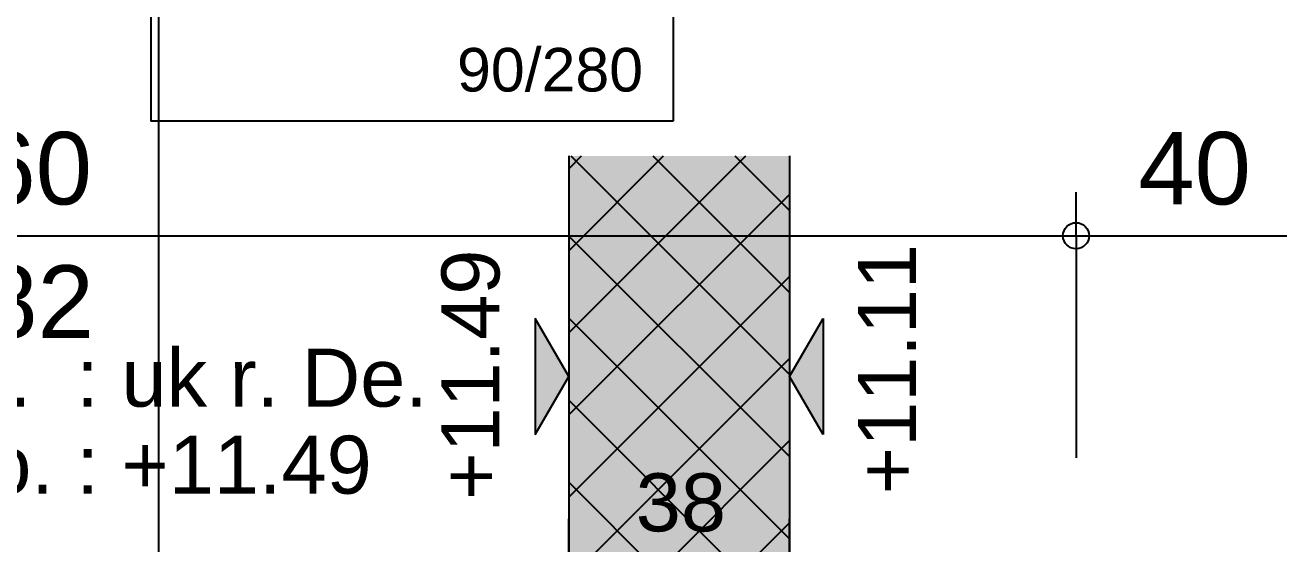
# Model space of a CAD drawing. Header units: centimetres. Extents: x 0.3 to 84.3, y 0.3 to 59.7.
# Drawn here: x 33.959 to 38.279, y 20.237 to 22.025 of the extents above; entities that cross this region are included whole.
import ezdxf

# ---------------------------------------------------------------- set-up
doc = ezdxf.new("R2010")
doc.units = ezdxf.units.CM
doc.linetypes.add('AUSGEZOGEN', pattern=[0])
doc.linetypes.add('PUNKT', pattern=[6.35, 0, -6.35])
for name, color, linetype, lineweight in [('Bodenplatte', 7, 'AUSGEZOGEN', 35), ('Text Koten', 7, 'AUSGEZOGEN', 50), ('Vorhangbrett', 7, 'AUSGEZOGEN', 25), ('Werkplan- Ausfuehrungsmasse', 7, 'AUSGEZOGEN', 25)]:
    doc.layers.add(name, color=color, linetype=linetype, lineweight=lineweight)
doc.layers.add('Moebel', color=7, linetype='AUSGEZOGEN', lineweight=25, true_color=0xababab)
doc.styles.add('ARIAL', font='ARIAL.TTF')

msp = doc.modelspace()

# ---------------------------------------------------------------- hatches: boundary and pattern name
at = {"layer": 'Bodenplatte', "linetype": 'AUSGEZOGEN', "lineweight": 25, "true_color": 0xe0ffe0}
msp.add_hatch(color=254, dxfattribs=at).paths.add_polyline_path([(35.8325, 21.574), (35.8325, 19.774), (35.9525, 19.774), (35.9765, 18.174), (36.5925, 18.174), (36.5925, 21.574)])
at = {"layer": 'Bodenplatte', "linetype": 'AUSGEZOGEN', "lineweight": 25}
msp.add_hatch(color=7, dxfattribs=at).paths.add_polyline_path([(35.7165, 21.014), (35.7165, 20.614), (35.8325, 20.814)])
msp.add_hatch(color=7, dxfattribs=at).paths.add_polyline_path([(36.7085, 21.014), (36.7085, 20.614), (36.5925, 20.814)], flags=16)

# ---------------------------------------------------------------- linework, layer by layer
at = {"layer": 'Bodenplatte', "color": 7, "linetype": 'AUSGEZOGEN', "lineweight": 25}
for p, q in [((35.8325, 21.574), (35.8325, 19.774)), ((35.8325, 20.9644), (36.4421, 21.574)), ((35.8325, 21.2472), (36.1593, 21.574)), ((35.8325, 21.5301), (35.8764, 21.574)), ((35.8393, 21.574), (36.5925, 20.8208)), ((36.1222, 21.574), (36.5925, 21.1037)), ((36.405, 21.574), (36.5925, 21.3865)), ((36.5925, 21.574), (36.5925, 18.174)), ((35.8325, 20.6815), (36.5925, 21.4415)), ((35.8325, 21.298), (36.5925, 20.538)), ((35.8325, 20.3987), (36.5925, 21.1587)), ((35.8325, 20.814), (35.7165, 21.014)), ((35.7165, 21.014), (35.7165, 20.614)), ((35.8325, 21.0151), (36.5925, 20.2551)), ((36.5925, 20.814), (36.7085, 21.014)), ((36.7085, 21.014), (36.7085, 20.614)), ((35.8325, 20.1158), (36.5925, 20.8758)), ((35.7165, 20.614), (35.8325, 20.814)), ((35.8325, 20.814), (35.8325, 20.814)), ((35.8325, 20.814), (35.8325, 20.814)), ((35.8325, 20.814), (35.8325, 20.574)), ((35.8325, 20.814), (35.8325, 20.814)), ((35.8325, 20.814), (35.8325, 20.814)), ((36.7085, 20.614), (36.5925, 20.814)), ((36.5925, 20.814), (36.5925, 20.814)), ((36.5925, 20.814), (36.5925, 20.814)), ((36.5925, 20.814), (36.5925, 20.574)), ((36.5925, 20.814), (36.5925, 20.814)), ((36.5925, 20.814), (36.5925, 20.814)), ((35.8325, 20.7323), (36.5925, 19.9723)), ((35.8325, 19.833), (36.5925, 20.593)), ((35.8325, 20.4495), (36.5925, 19.6895)), ((35.954, 19.6717), (36.5925, 20.3102))]:
    msp.add_line(p, q, dxfattribs=at)
at = {"layer": 'Bodenplatte', "color": 92, "linetype": 'AUSGEZOGEN', "lineweight": 25, "true_color": 0x00c600}
for p, q in [((35.8325, 20.174), (35.8325, 20.324)), ((36.5925, 20.174), (36.5925, 20.324))]:
    msp.add_line(p, q, dxfattribs=at)
at = {"layer": 'Moebel', "color": 253, "linetype": 'AUSGEZOGEN', "lineweight": 25, "true_color": 0xababab}
for p, q in [((34.3925, 27.294), (34.3925, 21.694)), ((36.1925, 27.294), (36.1925, 21.694)), ((36.1925, 21.694), (34.3925, 21.694))]:
    msp.add_line(p, q, dxfattribs=at)
at = {"layer": 'Vorhangbrett', "color": 191, "linetype": 'PUNKT', "lineweight": 25, "true_color": 0xbe96ea}
msp.add_line((32.01, 20.294), (45.57, 20.294), dxfattribs=at)
at = {"layer": 'Werkplan- Ausfuehrungsmasse', "color": 7, "linetype": 'AUSGEZOGEN', "lineweight": 25}
for p, q in [((34.42, 20.134), (34.42, 28.854)), ((37.58, 21.299), (37.58, 21.449)), ((37.58, 21.299), (37.58, 21.149)), ((37.58, 21.299), (38.38, 21.299))]:
    msp.add_line(p, q, dxfattribs=at)
for points in [[(32.38, 21.299), (32.6867, 21.299), (32.6867, 21.299), (37.58, 21.299)], [(37.58, 21.299), (37.58, 21.0645), (37.58, 21.0645), (37.58, 20.534)]]:
    msp.add_lwpolyline(points, dxfattribs=at)
msp.add_circle((37.58, 21.299), 0.045, dxfattribs=at)

# ---------------------------------------------------------------- texts
at = {"layer": 'Bodenplatte', "color": 7, "linetype": 'AUSGEZOGEN', "lineweight": 35, "char_height": 0.2, "width": 0.1, "attachment_point": 7, "rotation": 90, "style": 'ARIAL'}
for s, insert in [('+11.11', (37.0285, 20.4085)), ('+11.49', (35.5965, 20.389))]:
    msp.add_mtext(s, dxfattribs=dict(at, insert=insert))
at = {"layer": 'Bodenplatte', "color": 92, "linetype": 'AUSGEZOGEN', "lineweight": 35, "true_color": 0x00c600, "insert": (36.0632, 20.2775), "char_height": 0.2, "width": 0.1, "attachment_point": 7, "style": 'ARIAL'}
msp.add_mtext('38', dxfattribs=at)
at = {"layer": 'Moebel', "color": 253, "linetype": 'AUSGEZOGEN', "lineweight": 25, "true_color": 0xababab, "insert": (35.4475, 21.794), "char_height": 0.15, "width": 0.075, "attachment_point": 7, "style": 'ARIAL'}
msp.add_mtext('90/280', dxfattribs=at)
at = {"layer": 'Text Koten', "color": 7, "linetype": 'AUSGEZOGEN', "lineweight": 35, "char_height": 0.2, "width": 0.1, "attachment_point": 7, "style": 'ARIAL'}
for s, insert in [('uk\\~r.\\~St.\\~\\~:\\~uk\\~r.\\~De.', (33.0183, 20.7073)), ('ok\\~r.\\~Bo.\\~:\\~+11.49', (33.0183, 20.4073))]:
    msp.add_mtext(s, dxfattribs=dict(at, insert=insert))
at = {"layer": 'Werkplan- Ausfuehrungsmasse', "color": 7, "linetype": 'AUSGEZOGEN', "lineweight": 50, "char_height": 0.25, "width": 0.125, "attachment_point": 7, "style": 'ARIAL'}
for s, insert in [('2.60', (33.5104, 21.4033)), ('40', (37.7941, 21.4033)), ('2.82', (33.517, 20.9437))]:
    msp.add_mtext(s, dxfattribs=dict(at, insert=insert))

doc.saveas('drawing.dxf')
